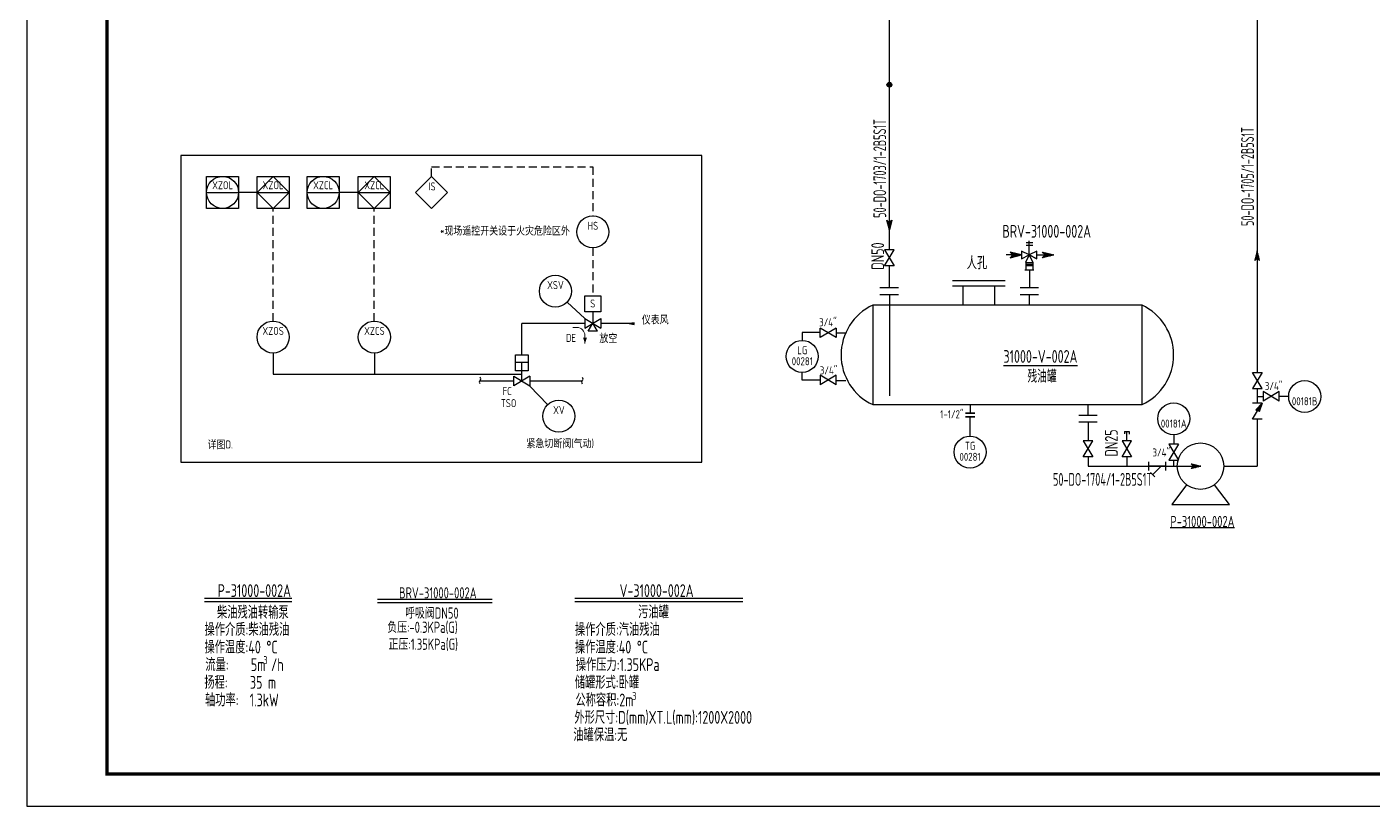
# Model space of a CAD drawing. Extents: x 24843 to 27502, y -10108 to -7552.
# Drawn here: x 26626.3 to 27046.8, y -9363.4 to -9119.9 of the extents above; entities that cross this region are included whole.
import ezdxf
from ezdxf.enums import TextEntityAlignment as Align

# ---------------------------------------------------------------- set-up
doc = ezdxf.new("R2010")
doc.units = 0
for name, pattern in [('CONTINOUS', [0]), ('DASHED2', [9.525, 6.35, -3.175]), ('HIDDEN', [0.375, 0.25, -0.125]), ('NEWHIDDEN', [3.8, 2.5, -1.3])]:
    doc.linetypes.add(name, pattern=pattern)
doc.layers.get('0').update_dxf_attribs({"linetype": 'CONTINUOUS'})
for name, color, linetype in [('04 INST', 5, 'CONTINUOUS'), ('06 TABLE', 1, 'CONTINUOUS'), ('ASHADE', 7, 'CONTINUOUS'), ('EQP', 3, 'CONTINUOUS'), ('GREEN', 7, 'CONTINUOUS'), ('INS', 2, 'CONTINUOUS'), ('INST', 4, 'CONTINUOUS'), ('pile', 7, 'CONTINUOUS'), ('WIDE', 7, 'CONTINUOUS'), ('仪电', 7, 'CONTINUOUS'), ('污油罐', 7, 'CONTINUOUS'), ('流程', 7, 'CONTINUOUS')]:
    doc.layers.add(name, color=color, linetype=linetype)
doc.layers.add('收发球筒', color=3, linetype='CONTINUOUS', lineweight=25)
doc.styles.add('HZ', font='ascii', dxfattribs={"width": 0.65, "bigfont": 'hztxt'})
doc.styles.add('LY', font='ascii.shx', dxfattribs={"width": 0.8, "bigfont": 'lytxt.shx'})
doc.styles.add('LYTXT', font='ascii.shx', dxfattribs={"width": 0.8, "height": 4, "bigfont": 'LYTXT.shx'})
doc.styles.add('YKCAD', font='isocpeur.ttf', dxfattribs={"width": 0.8, "height": 0.125})
doc.linetypes.add('GAS_TR', pattern='A,2.5,[130,ltypeshp.shx,S=1.25,R=-45,X=0,Y=0],1,[130,ltypeshp.shx,S=1.25,R=-45,X=0,Y=0],2.5', length=6)
doc.linetypes.add('NEWFENCELINE1', pattern='A,1.5,-1.876,[133,ltypeshp.shx,S=0.626,R=0,X=-0.626,Y=0],-1.876,4.5', length=9.752)

# ---------------------------------------------------------------- blocks, each defined once
blk = doc.blocks.new('*X3')
at = {"color": 0, "linetype": 'Continuous'}
for p, q in [((62.27, 55.73), (62.28, 55.74)), ((62.39, 54.28), (62.34, 54.34)), ((62.36, 55.64), (62.42, 55.71)), ((63.52, 54.57), (62.37, 55.72)), ((62.53, 54.32), (62.42, 54.42)), ((62.43, 54.29), (63.56, 55.42)), ((62.45, 55.55), (62.57, 55.67)), ((62.67, 54.36), (62.51, 54.51)), ((62.54, 55.46), (62.71, 55.64)), ((63.66, 54.6), (62.6, 55.66)), ((62.81, 54.39), (62.6, 54.6)), ((62.62, 55.38), (62.85, 55.6)), ((62.66, 54.35), (63.7, 55.39)), ((62.95, 54.43), (62.69, 54.69)), ((62.71, 55.29), (62.99, 55.57)), ((63.1, 54.46), (62.78, 54.78)), ((62.8, 55.2), (63.13, 55.53)), ((63.8, 54.64), (62.84, 55.6)), ((63.24, 54.5), (62.87, 54.87)), ((62.89, 55.11), (63.27, 55.49)), ((62.9, 54.41), (63.84, 55.35)), ((63.38, 54.53), (62.96, 54.96)), ((62.98, 55.02), (63.41, 55.46)), ((63.94, 54.67), (63.07, 55.54)), ((63.13, 54.47), (63.98, 55.32)), ((64.09, 54.71), (63.31, 55.49)), ((63.37, 54.53), (64.12, 55.28)), ((64.23, 54.74), (63.54, 55.43)), ((63.6, 54.59), (64.26, 55.25)), ((64.37, 54.78), (63.78, 55.37)), ((63.84, 54.65), (64.4, 55.21)), ((64.51, 54.81), (64.02, 55.31)), ((64.08, 54.71), (64.55, 55.18)), ((64.65, 54.85), (64.25, 55.25)), ((64.31, 54.77), (64.69, 55.14)), ((64.79, 54.89), (64.49, 55.19)), ((64.55, 54.82), (64.83, 55.11)), ((64.93, 54.92), (64.72, 55.13)), ((64.78, 54.88), (64.97, 55.07)), ((65.08, 54.96), (64.96, 55.07)), ((65.02, 54.94), (65.11, 55.03)), ((65.22, 54.99), (65.19, 55.01))]:
    blk.add_line(p, q, dxfattribs=at)
blk = doc.blocks.new('SARROW')
at = {"layer": 'GREEN', "color": 3, "linetype": 'Continuous'}
for p, q in [((-0.75, 0.75), (2.25, 0)), ((0, 0), (-0.75, 0.75)), ((2.25, 0), (-0.75, -0.75)), ((-0.75, -0.75), (0, 0))]:
    blk.add_line(p, q, dxfattribs=at)
blk.add_blockref('*X3', (-63, -55), dxfattribs=at)
blk = doc.blocks.new('VALVE')
at = {"layer": 'GREEN', "color": 3, "linetype": 'Continuous'}
for p, q in [((5, 1.5), (0, -1.5)), ((0, 1.5), (5, -1.5)), ((0, -1.5), (0, 1.5)), ((5, -1.5), (5, 1.5))]:
    blk.add_line(p, q, dxfattribs=at)
blk = doc.blocks.new('safval')
at = {"layer": 'GREEN', "color": 3, "linetype": 'Continuous'}
for p, q in [((3, 0), (3, 5.5)), ((0, -1.5), (0, 1.5)), ((0, 1.5), (3, 0)), ((3, 0), (0, -1.5)), ((0, -1.5), (3, 0)), ((1.5, -3), (3, 0)), ((1.65, 4.7), (4.15, 4.7)), ((1.65, 3.7), (4.15, 3.7)), ((3, 0), (4.5, -3)), ((4.5, -3), (1.5, -3))]:
    blk.add_line(p, q, dxfattribs=at)
blk = doc.blocks.new('BG1')
at = {"color": 3, "linetype": 'Continuous'}
for p, q in [((0, 0), (-1.5, 3)), ((-1.5, 3), (1.5, 3)), ((1.5, 3), (0, 0))]:
    blk.add_line(p, q, dxfattribs=at)
blk = doc.blocks.new('SVALVE')
at = {"layer": 'GREEN', "color": 3, "linetype": 'Continuous'}
for p, q in [((0, 1.5), (5, -1.5)), ((0, -1.5), (0, 1.5)), ((5, -1.5), (5, 1.5))]:
    blk.add_line(p, q, dxfattribs=at)
blk = doc.blocks.new('A$C5865772C')
at = {"layer": 'ASHADE', "color": 3, "linetype": 'Continuous', "ltscale": 2, "rotation": 90}
blk.add_blockref('SVALVE', (1.5, 0), dxfattribs=at)
blk = doc.blocks.new('LC311')
for p, q in [((-2.5, 1.5), (2.5, -1.5)), ((-2.5, -1.5), (2.5, 1.5)), ((-2.5, 1.5), (-2.5, -1.5)), ((2.5, -1.5), (2.5, 1.5))]:
    blk.add_line(p, q)
blk.add_lwpolyline([(-2.5, 1.5), (-2.5, 1.5), (-2.5, 1.5), (-2.5, 1.5)], close=True)
blk = doc.blocks.new('A$C0E0676A3')
at = {"linetype": 'HIDDEN'}
blk.add_blockref('LC311', (2.5, 1.5), dxfattribs=at)
blk = doc.blocks.new('*U69')
for p, q in [((-0.399, 0.749), (-0.681, 0.749)), ((-0.681, 0.749), (-0.681, 0.749)), ((-0.681, 0.749), (-0.681, 0.625)), ((-0.148, 0.743), (0, 0.743)), ((-0.681, 0.002), (-0.681, 0.125)), ((-0.399, 0.002), (-0.681, 0.002)), ((-0.148, 0), (0, 0))]:
    blk.add_line(p, q)
blk.add_circle((-0.681, 0.375), 0.25)
at = {"xscale": -0.05000000000000004, "yscale": 0.05000000000000004, "zscale": 0.05000000000000004}
blk.add_blockref('A$C0E0676A3', (-0.148, 0.668), dxfattribs=at)
at = {"xscale": 0.05000000000000004, "yscale": 0.05000000000000004, "zscale": 0.05000000000000004, "rotation": 180}
blk.add_blockref('A$C0E0676A3', (-0.148, 0.08), dxfattribs=at)
at = {"style": 'YKCAD', "width": 0.8, "flags": 8}
for tag, p in [('IA105', (-0.278, 0.846)), ('IA100', (-0.678, 0.409)), ('IA106', (-0.267, 0.094))]:
    blk.add_attdef(tag, text='', height=0.125, dxfattribs=at).set_placement(p, align=Align.CENTER)
at = {"style": 'YKCAD', "width": 0.8}
blk.add_attdef('IA101', text='', height=0.125, dxfattribs=at).set_placement((-0.678, 0.237), align=Align.CENTER)
at = {"style": 'YKCAD', "width": 0.95}
for tag, p, flags in [('IA102', (-0.772, 0.073), 3), ('IA103', (-0.772, 0.01), 1), ('IA104', (-0.772, -0.052), 1)]:
    blk.add_attdef(tag, p, '', height=0.05, dxfattribs=dict(at, flags=flags))
blk = doc.blocks.new('*U70')
for p, q in [((0, 0), (0, -0.123)), ((0, -0.491), (0, -0.203)), ((0, -0.459), (0, -0.402))]:
    blk.add_line(p, q)
at = {"const_width": 0.025}
for points in [[(-0.074, -0.192), (-0.074, -0.192), (0.076, -0.192)], [(0.076, -0.135), (-0.074, -0.135)]]:
    blk.add_lwpolyline(points, dxfattribs=at)
blk.add_circle((0, -0.741), 0.25)
at = {"style": 'YKCAD', "width": 0.8}
blk.add_text('1-1/2"', height=0.125, dxfattribs=at).set_placement((-0.466, -0.213))
at = {"style": 'YKCAD', "width": 0.8, "flags": 8}
blk.add_attdef('IA100', text='', height=0.125, dxfattribs=at).set_placement((0.001, -0.705), align=Align.CENTER)
at = {"style": 'YKCAD', "width": 0.8}
blk.add_attdef('IA101', text='', height=0.125, dxfattribs=at).set_placement((0.001, -0.877), align=Align.CENTER)
at = {"style": 'YKCAD', "width": 0.95}
for tag, p, flags in [('IA102', (-0.093, -0.928), 3), ('IA103', (-0.093, -0.991), 1), ('IA104', (-0.093, -1.053), 1)]:
    blk.add_attdef(tag, p, '', height=0.05, dxfattribs=dict(at, flags=flags))
blk = doc.blocks.new('PM301')
for centre, start, end in [((-0.5, -0.375), 36.8699, 143.1301), ((0.5, 0.375), 216.8699, 323.1301)]:
    blk.add_arc(centre, 0.625, start, end)
blk = doc.blocks.new('*U40')
for p, q in [((-5.03, -0.06), (-0.03, 4.94)), ((-5.03, -0.06), (-0.03, 4.94)), ((-0.03, 4.94), (4.97, -0.06)), ((-0.03, -5.06), (-5.03, -0.06)), ((4.97, -0.06), (-0.03, -5.06))]:
    blk.add_line(p, q)
at = {"style": 'YKCAD', "width": 0.8, "flags": 8}
blk.add_attdef('IA100', text='', height=2.5, dxfattribs=at).set_placement((0.1, 0.56), align=Align.CENTER)
at = {"style": 'YKCAD', "width": 0.8}
blk.add_attdef('IA101', text='', height=2.5, dxfattribs=at).set_placement((-0.02, -2.51), align=Align.CENTER)
at = {"style": 'YKCAD', "width": 0.95}
for tag, p, flags in [('IA102', (-1.89, -6.11), 3), ('IA103', (-1.89, -7.36), 1)]:
    blk.add_attdef(tag, p, '', height=1, dxfattribs=dict(at, flags=flags))
blk = doc.blocks.new('*U38')
blk.add_circle((0, 0), 5)
at = {"style": 'YKCAD', "width": 0.8}
for tag, p in [('IA105', (4.93, 2.65)), ('IA106', (4.84, -5.21))]:
    blk.add_attdef(tag, p, '', height=2.5, dxfattribs=at)
for tag, p in [('IA100', (0.01, 0.67)), ('IA101', (0.01, -3.13))]:
    blk.add_attdef(tag, text='', height=2.5, dxfattribs=at).set_placement(p, align=Align.CENTER)
at = {"style": 'YKCAD', "width": 0.95}
for tag, p, flags in [('IA102', (-1.86, -6.05), 3), ('IA103', (-1.86, -7.3), 1), ('IA104', (-1.86, -8.55), 1)]:
    blk.add_attdef(tag, p, '', height=1, dxfattribs=dict(at, flags=flags))
blk = doc.blocks.new('电磁阀')
at = {"color": 4}
for p, q in [((-2.5, 1.5), (-2.5, -1.5)), ((-2.5, -1.5), (2.5, 1.5)), ((-2.5, 1.5), (2.5, -1.5)), ((-1.5, -2.5), (0, 0)), ((0, 3.64), (0, 0)), ((1.5, -2.5), (0, 0)), ((2.5, 1.5), (2.5, -1.5)), ((1.5, -2.5), (-1.5, -2.5))]:
    blk.add_line(p, q, dxfattribs=at)
blk.add_lwpolyline([(-2.5, 8.64), (2.5, 8.64), (2.5, 3.64), (-2.5, 3.64)], close=True, dxfattribs=at)
at = {"color": 4, "style": 'YKCAD', "width": 0.8}
blk.add_text('S', height=2.5, dxfattribs=at).set_placement((-0.83, 4.95))
blk = doc.blocks.new('*U42')
for p, q in [((-5, 5), (5, 5)), ((-5, -5), (-5, 5)), ((0, 5), (-5, 0)), ((5, 0), (0, 5)), ((5, 5), (5, -5)), ((-5, 0), (5, 0)), ((-5, 0), (5, 0)), ((-5, 0), (0, -5)), ((0, -5), (5, 0)), ((5, -5), (-5, -5))]:
    blk.add_line(p, q)
at = {"style": 'YKCAD', "width": 0.8}
for tag, p in [('IA105', (5.81, 2.92)), ('IA106', (5.83, -5.21))]:
    blk.add_attdef(tag, p, '', height=2.5, dxfattribs=at)
for tag, p in [('IA100', (0.01, 0.98)), ('IA101', (0.01, -3.08))]:
    blk.add_attdef(tag, text='', height=2.5, dxfattribs=at).set_placement(p, align=Align.CENTER)
at = {"style": 'YKCAD', "width": 0.95}
for tag, p, flags in [('IA102', (-1.85, -6.05), 3), ('IA103', (-1.85, -7.3), 1), ('IA104', (-1.85, -8.55), 1)]:
    blk.add_attdef(tag, p, '', height=1, dxfattribs=dict(at, flags=flags))
blk = doc.blocks.new('*U23')
for p, q in [((-5, 5), (5, 5)), ((-5, -5), (-5, 5)), ((5, 5), (5, -5)), ((-5, 0), (5, 0)), ((5, -5), (-5, -5))]:
    blk.add_line(p, q)
blk.add_circle((0, 0), 5)
at = {"style": 'YKCAD', "width": 0.8}
for tag, p in [('IA105', (5.81, 2.92)), ('IA107', (5.81, 0.21)), ('IA108', (5.81, -2.42)), ('IA106', (5.83, -5.21))]:
    blk.add_attdef(tag, p, '', height=2.5, dxfattribs=at)
for tag, p in [('IA100', (0.01, 0.98)), ('IA101', (0.01, -3.08))]:
    blk.add_attdef(tag, text='', height=2.5, dxfattribs=at).set_placement(p, align=Align.CENTER)
at = {"style": 'YKCAD', "width": 0.95}
for tag, p, flags in [('IA102', (-1.85, -6.05), 3), ('IA103', (-1.85, -7.3), 1), ('IA104', (-1.85, -8.55), 1)]:
    blk.add_attdef(tag, p, '', height=1, dxfattribs=dict(at, flags=flags))
blk = doc.blocks.new('*U28')
for p, q in [((0, 0.491), (0, 0.345)), ((0, 0.459), (0, 0.402)), ((0, 0), (0, 0.095))]:
    blk.add_line(p, q)
blk.add_circle((0, 0.741), 0.25)
at = {"linetype": 'HIDDEN', "xscale": 0.04999999999999982, "yscale": 0.04999999999999982, "zscale": 0.04999999999999982, "rotation": 270}
blk.add_blockref('LC311', (-0.001, 0.22), dxfattribs=at)
at = {"style": 'YKCAD', "width": 0.8}
blk.add_text('3/4"', height=0.125, dxfattribs=at).set_placement((-0.331, 0.151))
at = {"style": 'YKCAD', "width": 0.8, "flags": 10}
blk.add_attdef('IA100', text='', height=0.125, dxfattribs=at).set_placement((0.001, 0.775), align=Align.CENTER)
at = {"style": 'YKCAD', "width": 0.8}
blk.add_attdef('IA101', text='', height=0.125, dxfattribs=at).set_placement((0.001, 0.603), align=Align.CENTER)
at = {"style": 'YKCAD', "width": 0.95}
for tag, p, flags in [('IA102', (-0.093, 0.552), 3), ('IA103', (-0.093, 0.489), 1), ('IA104', (-0.093, 0.427), 1)]:
    blk.add_attdef(tag, p, '', height=0.05, dxfattribs=dict(at, flags=flags))
blk = doc.blocks.new('*U71')
for p, q in [((0, 0), (0.095, 0)), ((0.491, 0), (0.345, 0)), ((0.459, 0), (0.402, 0))]:
    blk.add_line(p, q)
blk.add_circle((0.741, 0), 0.25)
at = {"linetype": 'HIDDEN', "xscale": 0.04999999999999982, "yscale": 0.04999999999999982, "zscale": 0.04999999999999982, "rotation": 180}
blk.add_blockref('LC311', (0.22, 0.001), dxfattribs=at)
at = {"style": 'YKCAD', "width": 0.8}
blk.add_text('3/4"', height=0.125, dxfattribs=at).set_placement((0.119, 0.101))
at = {"style": 'YKCAD', "width": 0.8, "flags": 10}
blk.add_attdef('IA100', text='', height=0.125, dxfattribs=at).set_placement((0.741, 0.035), align=Align.CENTER)
at = {"style": 'YKCAD', "width": 0.8}
blk.add_attdef('IA101', text='', height=0.125, dxfattribs=at).set_placement((0.741, -0.137), align=Align.CENTER)
at = {"style": 'YKCAD', "width": 0.95}
for tag, p, flags in [('IA102', (0.647, -0.188), 3), ('IA103', (0.647, -0.251), 1), ('IA104', (0.647, -0.313), 1)]:
    blk.add_attdef(tag, p, '', height=0.05, dxfattribs=dict(at, flags=flags))

msp = doc.modelspace()

# ---------------------------------------------------------------- hatches: boundary and pattern name
at = {"layer": 'INST'}
msp.add_hatch(color=256, dxfattribs=at).paths.add_polyline_path([(26815.91, -9212.33), (26814.34, -9212.6), (26815.91, -9212.85)])
at = {"layer": 'pile', "linetype": 'CONTINOUS'}
for points in [[(27012.06, -9237.51), (27010.09, -9239.56), (27010.63, -9239.89)], [(27012.06, -9237.51), (27011.17, -9240.21), (27010.63, -9239.89)]]:
    msp.add_hatch(color=3, dxfattribs=at).paths.add_polyline_path(points)
at = {"layer": '仪电', "linetype": 'Continuous', "ltscale": 0.01}
msp.add_hatch(color=3, dxfattribs=at).paths.add_polyline_path([(26896.42, -9137.98, 1), (26894.92, -9137.98, 1)])

# ---------------------------------------------------------------- linework, layer by layer
at = {"color": 3, "linetype": 'Continuous'}
for p, q in [((26895.67, -9189.59), (26895.67, -9109.48)), ((26895.67, -9201.48), (26895.67, -9194.59)), ((26983.4, -9276.31), (27003.43, -9276.31)), ((26681.7, -9299.41), (26709, -9299.41)), ((26735.73, -9299.75), (26771.58, -9299.75)), ((26797.41, -9299.41), (26849.92, -9299.41))]:
    msp.add_line(p, q, dxfattribs=at)
at = {"color": 6, "linetype": 'Continuous'}
for p, q in [((27010.57, -9109.7), (27010.57, -9227.94)), ((26939.39, -9195.88), (26939.39, -9201.48)), ((26895.67, -9203.58), (26895.67, -9235.2)), ((27010.57, -9232.94), (27010.57, -9237.51)), ((27010.57, -9242.51), (27010.57, -9257.17)), ((26957.71, -9243.31), (26957.71, -9249.28)), ((26957.71, -9254.28), (26957.71, -9257.17)), ((26957.71, -9257.17), (26992.96, -9257.17)), ((27000.11, -9257.17), (27010.57, -9257.17))]:
    msp.add_line(p, q, dxfattribs=at)
at = {"color": 4}
for p, q in [((26939.3, -9203.58), (26939.3, -9206.84)), ((26957.79, -9241.2), (26957.79, -9237.94))]:
    msp.add_line(p, q, dxfattribs=at)
for p, q in [((26800.53, -9211.03), (26795, -9205.9)), ((26703.15, -9221.82), (26703.15, -9228.44)), ((26734.78, -9221.82), (26734.78, -9228.44))]:
    msp.add_line(p, q)
at = {"color": 1}
for p, q in [((26778.83, -9222.4), (26782.83, -9222.4)), ((26778.83, -9227.4), (26778.83, -9222.4)), ((26778.83, -9224.7), (26782.83, -9224.7)), ((26780.83, -9230.55), (26780.83, -9224.7)), ((26782.83, -9222.4), (26782.83, -9227.4)), ((26782.83, -9227.4), (26778.83, -9227.4)), ((26788.94, -9237.95), (26783.24, -9232.05))]:
    msp.add_line(p, q, dxfattribs=at)
at = {"color": 3}
msp.add_line((26969.12, -9246.28), (26970.56, -9246.28), dxfattribs=at)
at = {"color": 6, "linetype": 'CONTINOUS'}
msp.add_line((26969.84, -9249.28), (26969.84, -9246.28), dxfattribs=at)
at = {"color": 6}
msp.add_line((26969.84, -9254.28), (26969.84, -9257.17), dxfattribs=at)
at = {"color": 1, "linetype": 'Continuous'}
for p, q in [((26681.7, -9298.41), (26709, -9298.41)), ((26735.73, -9298.75), (26771.58, -9298.75)), ((26797.41, -9298.41), (26849.92, -9298.41))]:
    msp.add_line(p, q, dxfattribs=at)
msp.add_lwpolyline([(26626.26, -9363.38), (27467.26, -9363.38), (27467.26, -8769.38), (26626.26, -8769.38)], close=True)
at = {"const_width": 1}
msp.add_lwpolyline([(26651.26, -9353.38), (27457.26, -9353.38), (27457.26, -8779.38), (26651.26, -8779.38)], close=True, dxfattribs=at)
at = {"layer": '04 INST', "color": 7, "linetype": 'Continuous', "lineweight": 0}
for p, q in [((26798.07, -9213.83), (26796.82, -9213.83)), ((26800.57, -9216.33), (26800.57, -9218.83))]:
    msp.add_line(p, q, dxfattribs=at)
at = {"layer": '04 INST', "color": 7}
msp.add_line((26703.15, -9228.44), (26780.7, -9228.44), dxfattribs=at)
at = {"layer": '04 INST', "color": 7, "linetype": 'Continuous', "lineweight": 30}
for p, q in [((26767.7, -9230.47), (26778.24, -9230.47)), ((26783.24, -9230.46), (26799.71, -9230.46))]:
    msp.add_line(p, q, dxfattribs=at)
at = {"layer": '04 INST', "color": 7, "linetype": 'Continuous', "lineweight": 0, "extrusion": (0, 0, -1)}
msp.add_arc((-26798.07, -9216.33), 2.5, 90, 180, dxfattribs=at)
at = {"layer": '04 INST', "color": 7, "linetype": 'Continuous', "lineweight": 30, "extrusion": (0, 0, -1)}
msp.add_solid([(-26800.57, -9218.83), (-26799.95, -9216.96), (-26801.2, -9216.96)], dxfattribs=at)
at = {"layer": '06 TABLE', "color": 7}
for p, q in [((26674.33, -9160.09), (26674.33, -9255.9)), ((26837.05, -9160.09), (26674.33, -9160.09)), ((26837.05, -9255.9), (26837.05, -9160.09)), ((26674.33, -9255.9), (26837.05, -9255.9))]:
    msp.add_line(p, q, dxfattribs=at)
at = {"layer": 'EQP'}
for p, q in [((26988.5, -9262.97), (26983.85, -9269.17)), ((27001.86, -9269.17), (26997.21, -9262.97)), ((26983.85, -9269.17), (27001.86, -9269.17))]:
    msp.add_line(p, q, dxfattribs=at)
for points in [[(26898.49, -9201.48), (26892.73, -9201.48)], [(26898.49, -9203.58), (26892.73, -9203.58)], [(26942.26, -9201.48), (26936.51, -9201.48)], [(26942.26, -9203.58), (26936.51, -9203.58)], [(26954.83, -9241.2), (26960.59, -9241.2)], [(26954.83, -9243.31), (26960.59, -9243.31)]]:
    msp.add_lwpolyline(points, dxfattribs=at)
msp.add_circle((26992.85, -9257.17), 7.26, dxfattribs=at)
at = {"layer": 'INS', "color": 3}
for points in [[(26976.56, -9255.83), (26976.56, -9258.5)], [(26981.91, -9257.17), (26976.56, -9257.17)], [(26977.23, -9259.17), (26978.56, -9260.51)], [(26980.57, -9257.17), (26977.9, -9259.84)], [(26981.91, -9255.83), (26981.91, -9258.5)]]:
    msp.add_lwpolyline(points, dxfattribs=at)
at = {"layer": 'INST', "linetype": 'NEWHIDDEN'}
for p, q in [((26752.68, -9163.6), (26803.03, -9163.6)), ((26752.68, -9166.61), (26752.68, -9163.6)), ((26803.03, -9163.6), (26803.03, -9178.96)), ((26703.14, -9211.82), (26703.14, -9176.61)), ((26734.77, -9211.82), (26734.77, -9176.61)), ((26803.03, -9188.96), (26803.03, -9203.89))]:
    msp.add_line(p, q, dxfattribs=at)
at = {"layer": 'INST', "linetype": 'NEWFENCELINE1'}
for p, q in [((26698.14, -9171.61), (26692.13, -9171.61)), ((26729.77, -9171.61), (26723.77, -9171.61))]:
    msp.add_line(p, q, dxfattribs=at)
at = {"layer": 'INST', "linetype": 'GAS_TR'}
for p, q in [((26780.83, -9222.4), (26780.83, -9212.6)), ((26800.53, -9212.6), (26780.83, -9212.6)), ((26814.28, -9212.6), (26805.53, -9212.6))]:
    msp.add_line(p, q, dxfattribs=at)
at = {"layer": 'INST'}
for p, q in [((26815.91, -9212.33), (26814.34, -9212.6)), ((26814.34, -9212.6), (26815.91, -9212.85)), ((26815.91, -9212.85), (26815.91, -9212.33)), ((26778.33, -9232.05), (26778.33, -9229.05)), ((26778.33, -9229.05), (26783.33, -9232.05)), ((26783.33, -9229.05), (26778.33, -9232.05)), ((26783.33, -9229.05), (26783.33, -9232.05))]:
    msp.add_line(p, q, dxfattribs=at)
for centre in [(26703.15, -9216.82), (26734.78, -9216.82)]:
    msp.add_circle(centre, 5, dxfattribs=at)
at = {"layer": 'pile', "color": 3, "linetype": 'CONTINOUS'}
for p, q in [((27012.06, -9237.51), (27010.09, -9239.56)), ((27012.06, -9237.51), (27011.17, -9240.21)), ((27010.09, -9239.56), (27010.63, -9239.89))]:
    msp.add_line(p, q, dxfattribs=at)
at = {"layer": 'WIDE', "color": 6, "linetype": 'Continuous'}
for p, q in [((26936.95, -9191.16), (26932.17, -9191.16)), ((26941.75, -9191.16), (26946.96, -9191.16))]:
    msp.add_line(p, q, dxfattribs=at)
at = {"layer": 'WIDE', "color": 3, "linetype": 'Continuous'}
for p, q in [((26940.77, -9195.88), (26938, -9195.88)), ((26938.26, -9193.56), (26938.26, -9195.88)), ((26940.43, -9194.11), (26938.26, -9194.11)), ((26940.43, -9194.6), (26938.26, -9194.6)), ((26940.43, -9193.56), (26940.43, -9195.88)), ((26969.12, -9246.28), (26969.12, -9247.1)), ((26970.56, -9246.28), (26970.56, -9247.12))]:
    msp.add_line(p, q, dxfattribs=at)
at = {"layer": '仪电', "color": 3, "linetype": 'Continuous', "ltscale": 0.01}
msp.add_circle((26895.67, -9137.98), 0.75, dxfattribs=at)
at = {"layer": '污油罐', "color": 3}
for p, q in [((26931.86, -9199.28), (26915.43, -9199.28)), ((26931.86, -9200.96), (26915.43, -9200.96)), ((26918.56, -9200.96), (26918.56, -9206.84)), ((26928.64, -9206.84), (26928.64, -9200.96)), ((26890.45, -9206.84), (26890.45, -9237.94)), ((26974.59, -9206.84), (26890.45, -9206.84)), ((26974.59, -9237.94), (26974.59, -9206.84)), ((26890.45, -9237.94), (26974.59, -9237.94))]:
    msp.add_line(p, q, dxfattribs=at)
at = {"layer": '污油罐', "color": 7}
msp.add_line((26974.59, -9206.84), (26890.45, -9206.84), dxfattribs=at)
at = {"layer": '污油罐', "color": 3}
for centre, start, end in [((26897.76, -9222.39), 115.1933, 244.8067), ((26967.27, -9222.39), 295.1933, 64.8067)]:
    msp.add_arc(centre, 17.18, start, end, dxfattribs=at)

# ---------------------------------------------------------------- block references
at = {"color": 6, "linetype": 'Continuous', "rotation": 270}
msp.add_blockref('SARROW', (26895.67, -9181.08), dxfattribs=at)
at = {"color": 3, "linetype": 'Continuous'}
for name, p, xscale, yscale, zscale in [('safval', (26941.75, -9191.16), -0.8000000000001819, 0.7999999999992724, 0.8), ('SARROW', (26944.33, -9191.16), 1.199999999999818, 1.199999999999818, 1.199999999999818)]:
    msp.add_blockref(name, p, dxfattribs=dict(at, xscale=xscale, yscale=yscale, zscale=zscale))
at = {"color": 3, "linetype": 'Continuous', "xscale": -1, "rotation": 90}
msp.add_blockref('VALVE', (26895.67, -9189.59), dxfattribs=at)
at = {"color": 3, "linetype": 'Continuous'}
for name, p, xscale, yscale, zscale, rotation in [('SARROW', (26934.26, -9191.16), -1.199999999999818, 1.200000000000728, 1.2, 180), ('BG1', (26939.35, -9191.16), -0.7999999999992724, 0.7999999999992724, 0.8, 90)]:
    msp.add_blockref(name, p, dxfattribs=dict(at, xscale=xscale, yscale=yscale, zscale=zscale, rotation=rotation))
msp.add_blockref('电磁阀', (26803.03, -9212.53))
at = {"linetype": 'DASHED2', "rotation": 270}
msp.add_blockref('VALVE', (27010.57, -9227.94), dxfattribs=at)
at = {"color": 3, "xscale": -1, "rotation": 90}
for p in [(26957.71, -9249.28), (26969.84, -9249.28)]:
    msp.add_blockref('VALVE', p, dxfattribs=at)
at = {"color": 3, "linetype": 'Continuous'}
msp.add_blockref('SARROW', (26990.71, -9257.17), dxfattribs=at)
at = {"layer": '04 INST', "color": 7, "rotation": 90}
msp.add_blockref('PM301', (26767.8, -9230.38), dxfattribs=at)
at = {"layer": '04 INST', "color": 7, "linetype": 'Continuous', "lineweight": 30, "rotation": 90}
msp.add_blockref('PM301', (26799.74, -9230.43), dxfattribs=at)
at = {"layer": 'ASHADE', "color": 2, "linetype": 'Continuous', "xscale": -1, "rotation": 270}
msp.add_blockref('SARROW', (27010.56, -9192.16), dxfattribs=at)
at = {"layer": 'ASHADE', "color": 3, "linetype": 'CONTINOUS'}
msp.add_blockref('A$C5865772C', (27009.06, -9242.51), dxfattribs=at)
at = {"layer": 'INST'}
ref = msp.add_blockref('*U23', (26687.38, -9171.61), dxfattribs=at)
ref.add_attrib('IA100', 'XZOL', dxfattribs={"layer": '0', "height": 2.5, "style": 'YKCAD', "width": 0.8}).set_placement((26687.4, -9170.62), align=Align.CENTER)
ref = msp.add_blockref('*U42', (26703.14, -9171.61), dxfattribs=at)
ref.add_attrib('IA100', 'XZOL', dxfattribs={"layer": '0', "height": 2.5, "style": 'YKCAD', "width": 0.8}).set_placement((26703.15, -9170.62), align=Align.CENTER)
ref = msp.add_blockref('*U23', (26718.77, -9171.61), dxfattribs=at)
ref.add_attrib('IA100', 'XZCL', dxfattribs={"layer": '0', "height": 2.5, "style": 'YKCAD', "width": 0.8}).set_placement((26718.78, -9170.62), align=Align.CENTER)
ref = msp.add_blockref('*U42', (26734.77, -9171.61), dxfattribs=at)
ref.add_attrib('IA100', 'XZCL', dxfattribs={"layer": '0', "height": 2.5, "style": 'YKCAD', "width": 0.8}).set_placement((26734.79, -9170.62), align=Align.CENTER)
ref = msp.add_blockref('*U40', (26752.71, -9171.55), dxfattribs=at)
ref.add_attrib('IA100', 'IS', dxfattribs={"layer": '0', "height": 2.5, "style": 'YKCAD', "width": 0.8}).set_placement((26752.81, -9170.99), align=Align.CENTER)
ref = msp.add_blockref('*U38', (26803.03, -9183.96), dxfattribs=at)
ref.add_attrib('IA100', 'HS', dxfattribs={"layer": '0', "height": 2.5, "style": 'YKCAD', "width": 0.8}).set_placement((26803.04, -9183.29), align=Align.CENTER)
ref = msp.add_blockref('*U38', (26791.33, -9202.49), dxfattribs=at)
ref.add_attrib('IA100', 'XSV', dxfattribs={"layer": '0', "height": 2.5, "style": 'YKCAD', "width": 0.8}).set_placement((26791.35, -9201.82), align=Align.CENTER)
ref = msp.add_blockref('*U38', (26703.15, -9216.82), dxfattribs=at)
ref.add_attrib('IA100', 'XZOS', dxfattribs={"layer": '0', "height": 2.5, "style": 'YKCAD', "width": 0.8}).set_placement((26703.16, -9216.14), align=Align.CENTER)
ref = msp.add_blockref('*U38', (26734.78, -9216.82), dxfattribs=at)
ref.add_attrib('IA100', 'XZCS', dxfattribs={"layer": '0', "height": 2.5, "style": 'YKCAD', "width": 0.8}).set_placement((26734.8, -9216.14), align=Align.CENTER)
ref = msp.add_blockref('*U69', (26882.03, -9230.36), dxfattribs=dict(at, xscale=20, yscale=20, zscale=20))
ref.add_attrib('IA100', 'LG', dxfattribs={"layer": '0', "height": 2.5, "style": 'YKCAD', "width": 0.8}).set_placement((26868.47, -9222.19), align=Align.CENTER)
ref.add_attrib('IA101', '00281', dxfattribs={"layer": '0', "height": 2.5, "style": 'YKCAD', "width": 0.8}).set_placement((26868.47, -9225.63), align=Align.CENTER)
ref.add_attrib('IA106', '3/4"', dxfattribs={"layer": '0', "height": 2.5, "style": 'YKCAD', "width": 0.8}).set_placement((26876.69, -9228.49), align=Align.CENTER)
ref.add_attrib('IA105', '3/4"', dxfattribs={"layer": '0', "height": 2.5, "style": 'YKCAD', "width": 0.8}).set_placement((26876.47, -9213.45), align=Align.CENTER)
ref = msp.add_blockref('*U71', (27010.57, -9235.39), dxfattribs=dict(at, xscale=20, yscale=20, zscale=20))
ref.add_attrib('IA101', '00181B', dxfattribs={"layer": '0', "height": 2.5, "style": 'YKCAD', "width": 0.8}).set_placement((27025.38, -9238.13), align=Align.CENTER)
ref = msp.add_blockref('*U38', (26792.42, -9241.54), dxfattribs=at)
ref.add_attrib('IA100', 'XV', dxfattribs={"layer": '0', "height": 2.5, "style": 'YKCAD', "width": 0.8}).set_placement((26792.43, -9240.87), align=Align.CENTER)
ref = msp.add_blockref('*U70', (26920.86, -9237.94), dxfattribs=dict(at, xscale=20, yscale=20, zscale=20))
ref.add_attrib('IA100', 'TG', dxfattribs={"layer": '0', "height": 2.5, "style": 'YKCAD', "width": 0.8}).set_placement((26920.87, -9252.05), align=Align.CENTER)
ref.add_attrib('IA101', '00281', dxfattribs={"layer": '0', "height": 2.5, "style": 'YKCAD', "width": 0.8}).set_placement((26920.87, -9255.49), align=Align.CENTER)
ref = msp.add_blockref('*U28', (26984.48, -9257.17), dxfattribs=dict(at, xscale=20, yscale=20, zscale=20))
ref.add_attrib('IA101', '00181A', dxfattribs={"layer": '0', "height": 2.5, "style": 'YKCAD', "width": 0.8}).set_placement((26984.49, -9245.11), align=Align.CENTER)

# ---------------------------------------------------------------- texts
at = {"color": 3, "linetype": 'Continuous', "lineweight": 25, "style": 'HZ', "width": 0.68}
for s, rotation, p in [('50-DO-1703/1-2B5S1T', 90.0266, (26894.66, -9164.14)), ('50-DO-1705/1-2B5S1T', 90.0266, (27009.55, -9166.64)), ('50-DO-1704/1-2B5S1T', 0.0266, (26962.27, -9263.29))]:
    msp.add_text(s, height=4, rotation=rotation, dxfattribs=at).set_placement(p, align=Align.CENTER)
at = {"style": 'YKCAD', "width": 0.8}
for s, p in [('*现场遥控开关设于火灾危险区外', (26775.58, -9183.58)), ('仪表风', (26822.51, -9211.38)), ('DE', (26796.2, -9217.08)), ('放空', (26807.89, -9217.15)), ('FC', (26776.26, -9233.69)), ('TSO', (26776.71, -9237.46)), ('详图D.', (26686.63, -9250.39)), ('紧急切断阀(气动)', (26792.85, -9250.03))]:
    msp.add_text(s, height=2.5, dxfattribs=at).set_placement(p, align=Align.MIDDLE_CENTER)
at = {"linetype": 'Continuous', "lineweight": 25, "style": 'LY', "width": 0.8}
for s, p in [('%%U31000-V-002A', (26942.85, -9224.88)), ('残油罐', (26943.35, -9231.08))]:
    msp.add_text(s, height=4, dxfattribs=at).set_placement(p, align=Align.CENTER)
at = {"color": 3, "style": 'LYTXT', "width": 0.8}
msp.add_text('P-31000-002A', height=3.5, dxfattribs=at).set_placement((26983.44, -9276.21))
at = {"color": 3, "lineweight": 35, "style": 'LYTXT', "width": 0.8}
for s, p in [('BRV-31000-002A', (26742.51, -9298.51)), ('      呼吸阀DN50', (26735.28, -9304.82)), ('负压:-0.3KPa(G)', (26738.82, -9309.26)), ('正压:1.35KPa(G)', (26739.23, -9314.56))]:
    msp.add_text(s, height=3.5, dxfattribs=at).set_placement(p)
at = {"layer": '收发球筒', "linetype": 'Continuous', "lineweight": 35, "style": 'HZ', "width": 0.8}
for s, height, p in [('BRV-31000-002A', 4, (26930.98, -9185.77)), ('人孔', 4, (26919.81, -9195.65)), ('P-31000-002A', 4, (26685.84, -9298.05)), ('V-31000-002A', 4, (26811.4, -9298.05)), ('柴油残油转输泵 ', 4, (26685.63, -9304.83)), ('污油罐', 4, (26817.18, -9304.73)), ('操作介质:柴油残油', 4, (26681.74, -9310.21)), ('操作介质:汽油残油', 4, (26797.45, -9310.21)), ('操作温度:40 %%DC', 4, (26681.72, -9315.7)), ('3', 2.5, (26815.36, -9330.24))]:
    msp.add_text(s, height=height, dxfattribs=at).set_placement(p)
at = {"layer": '收发球筒', "color": 3, "linetype": 'Continuous', "lineweight": 35, "style": 'HZ', "width": 0.8}
for s, height, p in [('操作温度:40 %%DC', 4, (26797.43, -9315.7)), ('流量:    5m /h', 4, (26681.99, -9321.19)), ('3', 2.5, (26700.13, -9319.02)), ('操作压力:1.35KPa', 4, (26797.7, -9321.19)), ('扬程:    35 m ', 4, (26681.68, -9326.72)), ('储罐形式:卧罐', 4, (26797.4, -9326.72)), ('轴功率:  1.3kW', 4, (26681.88, -9332.22)), ('公称容积:2m', 4, (26797.6, -9332.22)), ('外形尺寸:D(mm)XT.L(mm):1200X2000', 4, (26797.26, -9337.66)), ('油罐保温:无', 4, (26796.93, -9343.11))]:
    msp.add_text(s, height=height, dxfattribs=at).set_placement(p)
at = {"layer": '流程', "color": 3, "style": 'HZ', "width": 0.8}
for s, p in [('DN50', (26894.02, -9195.8)), ('DN25', (26967, -9254.2))]:
    msp.add_text(s, height=4, rotation=90, dxfattribs=at).set_placement(p)

doc.saveas('drawing.dxf')
